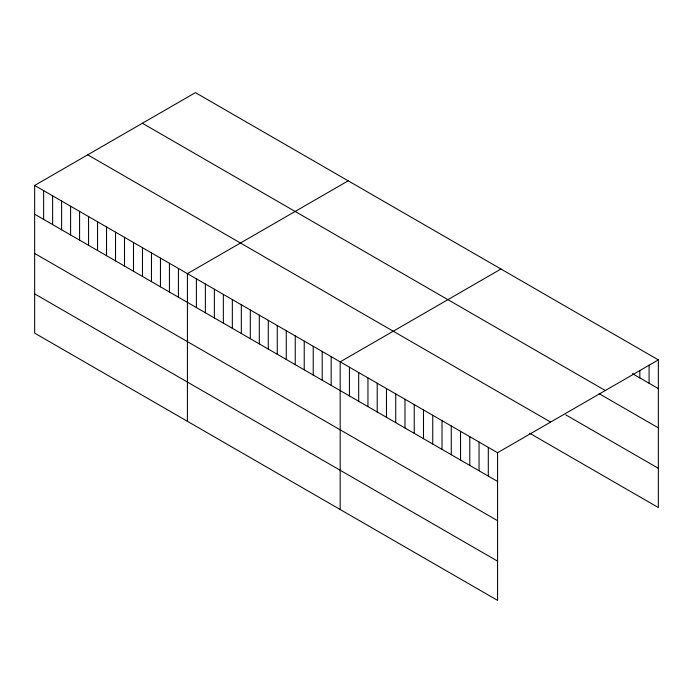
<?xml version="1.0" encoding="UTF-8"?>
<svg xmlns="http://www.w3.org/2000/svg" width="693" height="693" viewBox="0 0 693 693"><rect width="100%" height="100%" fill="white"/><g stroke="black" fill="none" stroke-linecap="round" stroke-linejoin="round"><path stroke-width="1.04" d="M34.65 185.455L497.565 452.711L497.565 600.372L34.65 333.116L34.65 185.455L195.435 92.628L658.35 359.884L658.35 507.545L529.66 433.246M348.198 180.821L187.413 273.648L187.413 421.309M500.961 269.014L340.176 361.85L340.176 509.511M497.565 452.711L658.35 359.884M632.423 373.648L658.35 388.617M142.377 123.259L605.292 390.523M599.098 393.659L658.35 427.867M565.765 414.847L658.35 468.303M87.708 154.816L550.623 422.08M34.65 214.189L497.565 481.444M34.65 253.43L497.565 520.694M34.65 293.867L497.565 561.131M649.09 365.185L649.09 383.272M639.83 370.478L639.83 377.928M488.305 447.366L488.305 476.1M479.045 442.021L479.045 470.755M469.785 436.677L469.785 465.41M460.533 431.332L460.533 460.065M451.273 425.987L451.273 454.721M442.013 420.642L442.013 449.376M432.753 415.298L432.753 444.031M423.501 409.953L423.501 438.686M414.241 404.608L414.241 433.342M404.981 399.263L404.981 427.997M395.72 393.919L395.72 422.652M386.46 388.574L386.46 417.307M377.209 383.229L377.209 411.963M367.948 377.884L367.948 406.618M358.688 372.539L358.688 401.264M349.428 367.195L349.428 395.92M331.185 356.661L331.185 385.386M322.202 351.472L322.202 380.206M313.219 346.283L313.219 375.017M304.227 341.095L304.227 369.828M295.244 335.906L295.244 364.639M286.261 330.717L286.261 359.45M277.269 325.528L277.269 354.262M268.286 320.339L268.286 349.073M259.303 315.15L259.303 343.884M250.312 309.97L250.312 338.695M241.329 304.781L241.329 333.506M232.337 299.593L232.337 328.326M223.354 294.404L223.354 323.137M214.371 289.215L214.371 317.948M205.379 284.026L205.379 312.76M196.396 278.837L196.396 307.571M178.422 268.46L178.422 297.193M169.438 263.271L169.438 292.004M160.455 258.082L160.455 286.815M151.464 252.902L151.464 281.627M142.481 247.713L142.481 276.446M133.498 242.524L133.498 271.258M124.506 237.335L124.506 266.069M115.523 232.146L115.523 260.88M106.54 226.957L106.54 255.691M97.548 221.769L97.548 250.502M88.565 216.58L88.565 245.313M79.582 211.391L79.582 240.124M70.591 206.202L70.591 234.936M61.608 201.022L61.608 229.747M52.625 195.833L52.625 224.558M43.633 190.644L43.633 219.378"/></g></svg>
